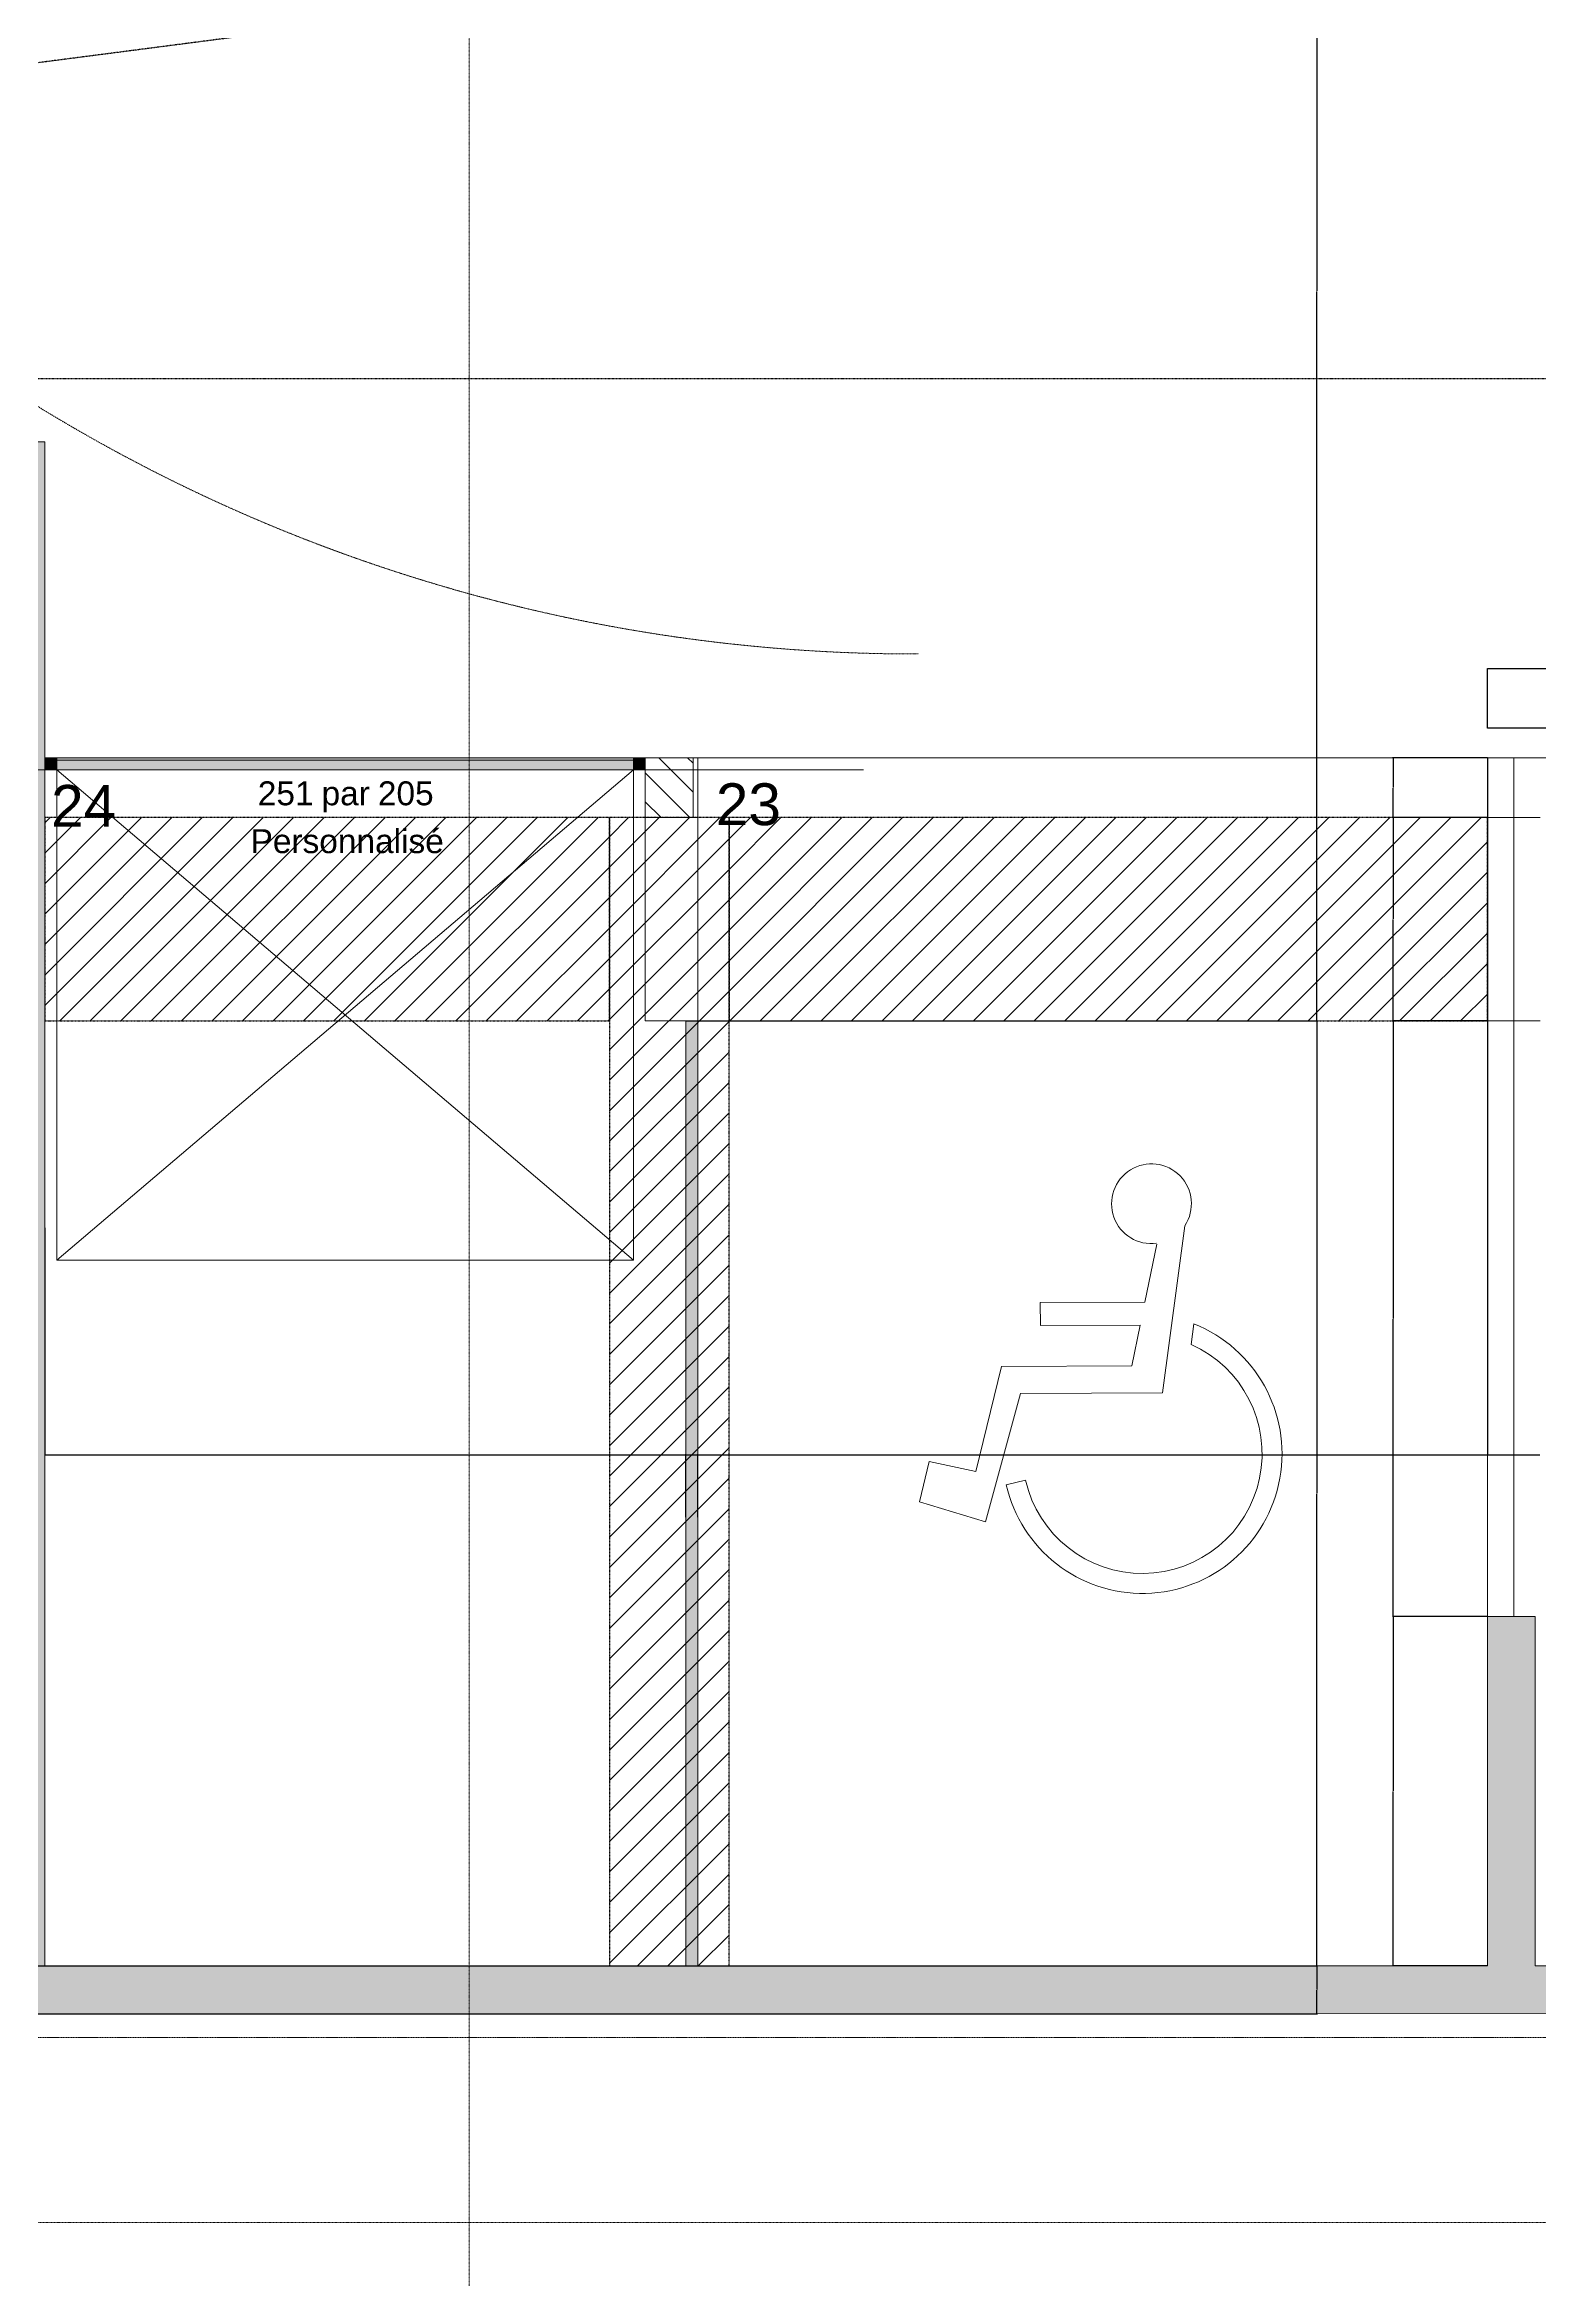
# Model space of a CAD drawing. Header units: centimetres. Extents: x 16433 to 114398, y -50094 to -12305.
# Drawn here: x 62257 to 62882, y -15379 to -14445 of the extents above; entities that cross this region are included whole.
import ezdxf
from ezdxf.enums import TextEntityAlignment as Align

# ---------------------------------------------------------------- set-up
doc = ezdxf.new("R2010")
doc.units = ezdxf.units.CM
doc.header["$LTSCALE"] = 0.5
for name, pattern in [('CACHE', [9.525, 6.35, -3.175]), ('Mixte 8_2 tirets', [0.695, 0.4, -0.065, 0.05, -0.065, 0.05, -0.065]), ('Pointillé 1', [0.09, 0.05, -0.04]), ('Pointillé 2', [0.165, 0.1, -0.065]), ('Pointillé 3', [0.25, 0.15, -0.1]), ('Points 2', [0.1, 0, -0.1])]:
    doc.linetypes.add(name, pattern=pattern)
doc.layers.get('0').update_dxf_attribs({"linetype": 'CONTINUOUS'})
doc.layers.add('01_sem', color=42, linetype='CONTINUOUS', lineweight=15)
for name, color, linetype in [('1  Hachures_coupées', 7, 'CONTINUOUS'), ('1  Hachures_recouvr', 7, 'CONTINUOUS'), ('1  MURS', 7, 'CONTINUOUS'), ('1  Portes', 7, 'CONTINUOUS'), ('1 Cloisons int', 7, 'CONTINUOUS'), ('1 Poutres', 7, 'CONTINUOUS'), ('6 COMPL 2D', 7, 'CONTINUOUS'), ('6 Compl 2D 2 Détails', 7, 'CONTINUOUS'), ('6 Traits de Coupes', 7, 'CONTINUOUS'), ('7 ABORDS', 7, 'CONTINUOUS'), ('8  TEXTES', 7, 'CONTINUOUS'), ('9  COTATIONS', 7, 'CONTINUOUS'), ('Marques de porte', 7, 'CONTINUOUS')]:
    doc.layers.add(name, color=color, linetype=linetype)
doc.styles.get("Standard").update_dxf_attribs({"font": 'arial.ttf'})
doc.styles.add('STYLE_GENERE_1', font='')
doc.styles.add('STYLE_GENERE_2', font='')
doc.styles.add('STYLE_GENERE_3', font='')
doc.styles.get('STYLE_GENERE_1').set_extended_font_data('Arial Occidental')
doc.styles.get('STYLE_GENERE_2').set_extended_font_data('Univers LT 57 Condensed')
doc.styles.get('STYLE_GENERE_3').set_extended_font_data('Arial Occidental')

# ---------------------------------------------------------------- blocks, each defined once
blk = doc.blocks.new('ARROWHEAD_7')
at = {"color": 0, "linetype": 'Continuous', "lineweight": 0}
for p, q in [((0, 0), (-1, 0)), ((-0.25, 0), (0.25, 0)), ((0, -0.25), (0, 0.25))]:
    blk.add_line(p, q, dxfattribs=at)
blk.add_circle((0, 0), 0.25, dxfattribs=at)
blk = doc.blocks.new('P_garage 1 12')
at = {"layer": '1  Hachures_coupées', "linetype": 'Continuous', "lineweight": 0}
for points in [[(-1.255, -0.05), (-1.205, -0.05), (-1.205, 0), (-1.255, 0)], [(1.205, 0), (-1.205, 0), (-1.205, -0.04), (1.205, -0.04)], [(1.255, 0), (1.205, 0), (1.205, -0.05), (1.255, -0.05)]]:
    blk.add_hatch(color=255, dxfattribs=at).paths.add_polyline_path(points, flags=0)
at = {"layer": '1  Portes', "color": 18, "linetype": 'CACHE', "lineweight": 0}
for p, q in [((-1.205, 0), (-1.205, 2.05)), ((-1.205, 2.05), (1.205, 2.05)), ((-1.205, 2.05), (1.205, 0)), ((-1.205, 0), (1.205, 2.05)), ((1.205, 2.05), (1.205, 0))]:
    blk.add_line(p, q, dxfattribs=at)
at = {"layer": '1  Portes', "color": 194, "linetype": 'Continuous', "lineweight": 0, "true_color": 0x50009f}
for p, q in [((-1.205, 0), (-1.255, 0)), ((-1.255, 0), (-1.255, -0.05)), ((-1.205, -0.05), (-1.205, 0)), ((1.255, 0), (1.205, 0)), ((1.205, 0), (1.205, -0.05)), ((1.255, -0.05), (1.255, 0)), ((-1.255, -0.05), (-1.205, -0.05)), ((1.205, -0.05), (1.255, -0.05))]:
    blk.add_line(p, q, dxfattribs=at)
at = {"layer": '1  Portes', "color": 104, "linetype": 'Continuous', "lineweight": 0, "true_color": 0x00a429}
for p, q in [((-1.255, 0), (-1.255, -0.05)), ((1.255, 0), (1.255, -0.05))]:
    blk.add_line(p, q, dxfattribs=at)
at = {"layer": '1  Portes', "color": 18, "linetype": 'Continuous', "lineweight": 0}
for p, q in [((1.205, 0), (-1.205, 0)), ((-1.205, 0), (-1.205, -0.04)), ((1.205, -0.04), (1.205, 0)), ((-1.205, -0.04), (1.205, -0.04))]:
    blk.add_line(p, q, dxfattribs=at)
blk = doc.blocks.new('Marque Fenêtre-Porte base')
at = {"layer": 'Marques de porte', "color": 18, "lineweight": 0, "style": 'STYLE_GENERE_1'}
for tag, p in [('AC_MarkerText_1', (0.395, 0.3786)), ('AC_WIDO_B_SIZE', (-0.1371, 0.1786)), ('AC_WIDO_A_SIZE', (0.3648, 0.1786)), ('GS_Separator', (0.1371, 0.1786))]:
    blk.add_attdef(tag, text='', height=0.1, rotation=180, dxfattribs=at).set_placement(p, align=Align.BOTTOM_LEFT)

msp = doc.modelspace()

# ---------------------------------------------------------------- hatches: boundary and pattern name
at = {"layer": '1  Hachures_coupées', "linetype": 'Continuous', "lineweight": 0, "true_color": 0x8080c0}
for points in [[(62075.399, -14630.637), (62237.399, -14630.637), (62257.399, -14610.637), (62055.399, -14610.637)], [(62237.399, -14630.637), (62237.399, -15247.642), (62257.399, -15247.642), (62257.399, -14610.637)], [(62860.399, -15101.636), (62860.399, -15247.639), (62880.399, -15247.639), (62880.399, -15101.636)], [(62257.399, -15247.642), (62237.399, -15247.642), (62237.399, -15267.642), (62257.399, -15267.642)], [(62860.399, -15247.639), (62257.399, -15247.642), (62257.399, -15267.642), (62860.399, -15267.639)], [(62880.399, -15247.639), (62860.399, -15247.639), (62860.399, -15267.639), (62880.399, -15267.639)], [(63400.042, -15247.636), (62880.399, -15247.639), (62880.399, -15267.639), (63400.929, -15267.636)]]:
    msp.add_hatch(color=163, dxfattribs=at).paths.add_polyline_path(points, flags=0)
at = {"layer": '1  Hachures_coupées', "linetype": 'Continuous'}
h = msp.add_hatch(dxfattribs=at)
h.set_pattern_fill('BRIQUE_CIMENT_0002', color=256, scale=100, style=0, pattern_type=2)
h.set_pattern_definition([(135, (60815.399, -15448.148), (6.010408, 6.010408), [])])
h.paths.add_polyline_path([(62528.399, -14767.643), (62528.399, -14742.643), (62508.399, -14742.643), (62508.399, -14767.643)], flags=0)
at = {"layer": '1  Hachures_coupées', "linetype": 'Continuous', "lineweight": 0}
msp.add_hatch(color=9, dxfattribs=at).paths.add_polyline_path([(62525.399, -14852.639), (62525.399, -15247.641), (62530.399, -15247.641), (62530.399, -14852.639)], flags=0)
at = {"layer": '1  Hachures_recouvr', "linetype": 'Continuous', "lineweight": 0}
msp.add_hatch(color=255, dxfattribs=at).paths.add_polyline_path([(62508.399, -14747.643), (62508.399, -14742.643), (62257.399, -14742.643), (62257.399, -14747.643)], flags=0)

# ---------------------------------------------------------------- linework, layer by layer
at = {"layer": '01_sem'}
msp.add_line((62055.399, -14747.643), (62599.656, -14747.643), dxfattribs=at)
at = {"layer": '1  Hachures_coupées', "linetype": 'Pointillé 1'}
for p, q in [((62257.399, -14767.643), (62257.399, -14852.639)), ((62493.399, -14767.643), (62257.399, -14767.643)), ((62493.399, -14767.643), (62493.399, -15247.641)), ((62543.399, -14767.643), (62493.399, -14767.643)), ((62493.399, -14852.639), (62493.399, -14767.643)), ((62543.399, -15247.641), (62543.399, -14767.643)), ((62860.399, -14767.643), (62543.399, -14767.643)), ((62543.399, -14767.643), (62543.399, -14852.639)), ((62860.399, -14852.639), (62860.399, -14767.643)), ((62257.399, -14852.639), (62493.399, -14852.639)), ((62543.399, -14852.639), (62860.399, -14852.639)), ((62493.399, -15247.641), (62543.399, -15247.641))]:
    msp.add_line(p, q, dxfattribs=at)
at = {"layer": '1  Hachures_coupées', "linetype": 'Continuous'}
for p, q in [((62257.399, -14769.824), (62259.58, -14767.643)), ((62257.399, -14782.551), (62272.307, -14767.643)), ((62257.399, -14795.279), (62285.035, -14767.643)), ((62257.399, -14808.007), (62297.763, -14767.643)), ((62257.399, -14820.735), (62310.491, -14767.643)), ((62257.399, -14833.463), (62323.219, -14767.643)), ((62257.399, -14846.191), (62335.947, -14767.643)), ((62263.679, -14852.639), (62348.675, -14767.643)), ((62276.407, -14852.639), (62361.403, -14767.643)), ((62289.135, -14852.639), (62374.131, -14767.643)), ((62301.863, -14852.639), (62386.859, -14767.643)), ((62314.59, -14852.639), (62399.587, -14767.643)), ((62327.318, -14852.639), (62412.315, -14767.643)), ((62340.046, -14852.639), (62425.043, -14767.643)), ((62352.774, -14852.639), (62437.77, -14767.643)), ((62365.502, -14852.639), (62450.498, -14767.643)), ((62378.23, -14852.639), (62463.226, -14767.643)), ((62390.958, -14852.639), (62475.954, -14767.643)), ((62403.686, -14852.639), (62488.682, -14767.643)), ((62493.399, -14775.654), (62501.41, -14767.643)), ((62493.399, -14788.382), (62514.138, -14767.643)), ((62493.399, -14801.11), (62526.866, -14767.643)), ((62493.399, -14813.838), (62539.594, -14767.643)), ((62543.399, -14776.566), (62552.322, -14767.643)), ((62543.399, -14789.294), (62565.05, -14767.643)), ((62543.399, -14802.022), (62577.778, -14767.643)), ((62543.399, -14814.75), (62590.506, -14767.643)), ((62543.399, -14827.478), (62603.233, -14767.643)), ((62543.399, -14840.206), (62615.961, -14767.643)), ((62543.693, -14852.639), (62628.689, -14767.643)), ((62556.421, -14852.639), (62641.417, -14767.643)), ((62569.149, -14852.639), (62654.145, -14767.643)), ((62581.877, -14852.639), (62666.873, -14767.643)), ((62594.605, -14852.639), (62679.601, -14767.643)), ((62607.333, -14852.639), (62692.329, -14767.643)), ((62620.061, -14852.639), (62705.057, -14767.643)), ((62632.788, -14852.639), (62717.785, -14767.643)), ((62645.516, -14852.639), (62730.513, -14767.643)), ((62658.244, -14852.639), (62743.241, -14767.643)), ((62670.972, -14852.639), (62755.969, -14767.643)), ((62683.7, -14852.639), (62768.696, -14767.643)), ((62696.428, -14852.639), (62781.424, -14767.643)), ((62709.156, -14852.639), (62794.152, -14767.643)), ((62721.884, -14852.639), (62806.88, -14767.643)), ((62734.612, -14852.639), (62819.608, -14767.643)), ((62747.34, -14852.639), (62832.336, -14767.643)), ((62760.068, -14852.639), (62845.064, -14767.643)), ((62772.796, -14852.639), (62857.792, -14767.643)), ((62416.414, -14852.639), (62493.399, -14775.654)), ((62493.399, -14826.566), (62543.399, -14776.566)), ((62785.524, -14852.639), (62860.399, -14777.764)), ((62429.142, -14852.639), (62493.399, -14788.382)), ((62493.399, -14839.294), (62543.399, -14789.294)), ((62798.251, -14852.639), (62860.399, -14790.492)), ((62441.87, -14852.639), (62493.399, -14801.11)), ((62493.399, -14852.022), (62543.399, -14802.022)), ((62810.979, -14852.639), (62860.399, -14803.22)), ((62454.598, -14852.639), (62493.399, -14813.838)), ((62493.399, -14864.75), (62543.399, -14814.75)), ((62823.707, -14852.639), (62860.399, -14815.948)), ((62467.326, -14852.639), (62493.399, -14826.566)), ((62493.399, -14877.478), (62543.399, -14827.478)), ((62836.435, -14852.639), (62860.399, -14828.676)), ((62480.053, -14852.639), (62493.399, -14839.294)), ((62493.399, -14890.206), (62543.399, -14840.206)), ((62849.163, -14852.639), (62860.399, -14841.404)), ((62492.781, -14852.639), (62493.399, -14852.022)), ((62493.399, -14902.934), (62543.399, -14852.934)), ((62493.399, -14915.662), (62543.399, -14865.662)), ((62493.399, -14928.389), (62543.399, -14878.389)), ((62493.399, -14941.117), (62543.399, -14891.117)), ((62493.399, -14953.845), (62543.399, -14903.845)), ((62493.399, -14966.573), (62543.399, -14916.573)), ((62493.399, -14979.301), (62543.399, -14929.301)), ((62493.399, -14992.029), (62543.399, -14942.029)), ((62493.399, -15004.757), (62543.399, -14954.757)), ((62493.399, -15017.485), (62543.399, -14967.485)), ((62493.399, -15030.213), (62543.399, -14980.213)), ((62493.399, -15042.941), (62543.399, -14992.941)), ((62493.399, -15055.669), (62543.399, -15005.669)), ((62493.399, -15068.397), (62543.399, -15018.397)), ((62493.399, -15081.125), (62543.399, -15031.125)), ((62493.399, -15093.852), (62543.399, -15043.852)), ((62493.399, -15106.58), (62543.399, -15056.58)), ((62493.399, -15119.308), (62543.399, -15069.308)), ((62493.399, -15132.036), (62543.399, -15082.036)), ((62493.399, -15144.764), (62543.399, -15094.764)), ((62493.399, -15157.492), (62543.399, -15107.492)), ((62493.399, -15170.22), (62543.399, -15120.22)), ((62493.399, -15182.948), (62543.399, -15132.948)), ((62493.399, -15195.676), (62543.399, -15145.676)), ((62493.399, -15208.404), (62543.399, -15158.404)), ((62493.399, -15221.132), (62543.399, -15171.132)), ((62493.399, -15233.86), (62543.399, -15183.86)), ((62493.399, -15246.588), (62543.399, -15196.588)), ((62505.073, -15247.641), (62543.399, -15209.315)), ((62517.801, -15247.641), (62543.399, -15222.043)), ((62530.529, -15247.641), (62543.399, -15234.771)), ((62543.257, -15247.641), (62543.399, -15247.499))]:
    msp.add_line(p, q, dxfattribs=at)
at = {"layer": '1  MURS', "color": 5, "linetype": 'Continuous', "lineweight": 0}
for p, q in [((62257.399, -14610.637), (62055.399, -14610.637)), ((62257.399, -15247.642), (62257.399, -14610.637)), ((62528.399, -14742.643), (62508.399, -14742.643)), ((62508.399, -14742.643), (62508.399, -14767.643)), ((62528.399, -14767.643), (62528.399, -14742.643)), ((62508.399, -14767.643), (62528.399, -14767.643)), ((62860.399, -15101.636), (62860.399, -15247.639)), ((62880.399, -15101.636), (62860.399, -15101.636)), ((62880.399, -15247.639), (62880.399, -15101.636)), ((62860.399, -15247.639), (62257.399, -15247.642)), ((63400.042, -15247.636), (62880.399, -15247.639)), ((60898.537, -15267.649), (63400.929, -15267.636))]:
    msp.add_line(p, q, dxfattribs=at)
at = {"layer": '1 Cloisons int', "color": 104, "linetype": 'Continuous', "lineweight": 0, "true_color": 0x00a429}
for p, q in [((62257.399, -14747.643), (62257.399, -14742.643)), ((62508.399, -14747.643), (62508.399, -14742.643)), ((62525.399, -14852.639), (62525.399, -15247.641)), ((62530.399, -14852.639), (62525.399, -14852.639)), ((62530.399, -15247.641), (62530.399, -14852.639)), ((62525.399, -15247.641), (62530.399, -15247.641))]:
    msp.add_line(p, q, dxfattribs=at)
at = {"layer": '1 Poutres', "color": 5, "linetype": 'Continuous', "lineweight": 0}
for p, q in [((62508.399, -14767.643), (62508.399, -14852.639)), ((62530.399, -14767.643), (62508.399, -14767.643)), ((62530.399, -14852.639), (62530.399, -14767.643)), ((62860.399, -14767.643), (62860.399, -14852.639)), ((62882.399, -14767.643), (62860.399, -14767.643)), ((62508.399, -14852.639), (62530.399, -14852.639)), ((62860.399, -14852.639), (62882.399, -14852.639))]:
    msp.add_line(p, q, dxfattribs=at)
at = {"layer": '6 COMPL 2D', "linetype": 'Pointillé 2'}
for p, q in [((63143.215, -14336.804), (61237.668, -14584.053)), ((61237.668, -14584.053), (63143.215, -14584.053))]:
    msp.add_line(p, q, dxfattribs=at)
at = {"layer": '6 COMPL 2D', "linetype": 'Continuous'}
for p, q in [((62860.399, -14705.294), (62885.399, -14705.294)), ((62860.399, -14730.294), (62860.399, -14705.294)), ((62885.399, -14730.294), (62860.399, -14730.294))]:
    msp.add_line(p, q, dxfattribs=at)
at = {"layer": '6 COMPL 2D', "color": 18, "linetype": 'Continuous', "lineweight": 0}
msp.add_line((62860.399, -15247.628), (62860.399, -14742.643), dxfattribs=at)
at = {"layer": '6 COMPL 2D', "color": 194, "linetype": 'Pointillé 3', "lineweight": 0, "true_color": 0x50009f}
for centre, start, end in [((61585.415, -13967.894), 269.848894, 0), ((62620.721, -13999.245), 180, 270.151106)]:
    msp.add_arc(centre, 700, start, end, dxfattribs=at)
at = {"layer": '6 Compl 2D 2 Détails', "color": 18, "linetype": 'Continuous', "lineweight": 0}
for p, q in [((63377.648, -14742.643), (62257.399, -14742.643)), ((62530.399, -15247.628), (62530.399, -14742.643)), ((62871.399, -15101.636), (62871.399, -14742.643))]:
    msp.add_line(p, q, dxfattribs=at)
at = {"layer": '6 Compl 2D 2 Détails', "color": 251, "linetype": 'Continuous', "lineweight": 0, "true_color": 0x646464}
for p, q in [((62733.901, -14938.257), (62724.547, -15008.136)), ((62717.226, -14970.214), (62722.171, -14946.007)), ((62673.495, -14970.394), (62717.226, -14970.214)), ((62673.535, -14979.959), (62673.495, -14970.394)), ((62715.27, -14979.788), (62673.535, -14979.959)), ((62711.776, -14996.89), (62715.27, -14979.788)), ((62737.645, -14979.309), (62736.499, -14987.871)), ((62646.551, -15041.012), (62657.346, -14997.114)), ((62657.346, -14997.114), (62711.776, -14996.89)), ((62665.168, -15008.38), (62650.544, -15062.105)), ((62724.547, -15008.136), (62665.168, -15008.38)), ((62622.941, -15053.745), (62627.113, -15036.781)), ((62627.113, -15036.781), (62646.551, -15041.012)), ((62659.238, -15046.516), (62667.371, -15044.67)), ((62650.544, -15062.105), (62622.941, -15053.745))]:
    msp.add_line(p, q, dxfattribs=at)
at = {"layer": '6 Compl 2D 2 Détails', "color": 251, "linetype": 'Continuous', "lineweight": 0, "true_color": 0x646464, "extrusion": (0, 0, -1)}
for centre, major_axis, start_param, end_param in [((62719.981, -14929.069), (-16.68, 0), 4.5838012, 10.0082015), ((62716.168, -15033.591), (58.379, 0), -1.1940601, 2.9183244), ((62716.168, -15033.591), (-50.039, 0), 1.989195, 6.0599171)]:
    msp.add_ellipse(centre, major_axis=major_axis, ratio=0.9999331, start_param=start_param, end_param=end_param, dxfattribs=at)
at = {"layer": '6 Traits de Coupes', "color": 142, "linetype": 'Points 2', "lineweight": 0, "true_color": 0x009de0}
for p, q in [((62434.785, -12882.714), (62434.785, -15468.794)), ((60776.759, -15354.878), (63504.265, -15354.878))]:
    msp.add_line(p, q, dxfattribs=at)
at = {"layer": '7 ABORDS', "color": 30, "linetype": 'Mixte 8_2 tirets', "lineweight": 0, "true_color": 0xf5970a}
msp.add_line((63429.421, -15277.639), (60358.233, -15277.639), dxfattribs=at)
at = {"layer": '9  COTATIONS', "color": 7, "linetype": 'Continuous'}
for p, q in [((62789.125, -14242.734), (62789.125, -14547.499)), ((62789.125, -14852.544), (62789.125, -14547.779)), ((62860.399, -14742.643), (62820.779, -14742.643)), ((62820.959, -14742.738), (62820.959, -14755.003)), ((62860.399, -14742.643), (62860.399, -15034.169)), ((62860.399, -14742.643), (62860.399, -15034.169)), ((62820.959, -14767.548), (62820.959, -14755.283)), ((62860.399, -14767.643), (62820.779, -14767.643)), ((62860.399, -14767.643), (62820.779, -14767.643)), ((62820.959, -14767.738), (62820.959, -14810.001)), ((62820.959, -14852.544), (62820.959, -14810.281)), ((62525.399, -14852.639), (62789.305, -14852.639)), ((62525.399, -14852.639), (62789.305, -14852.639)), ((62789.125, -14852.734), (62789.125, -15050.001)), ((62860.399, -14852.639), (62820.779, -14852.639)), ((62860.399, -14852.639), (62820.779, -14852.639)), ((62820.959, -14852.734), (62820.959, -14976.998)), ((62257.399, -14939.139), (62257.399, -15034.169)), ((62257.399, -14939.139), (62257.399, -15034.169)), ((62820.959, -15101.541), (62820.959, -14977.278)), ((62257.494, -15033.989), (62525.304, -15033.989)), ((62525.399, -15060.14), (62525.399, -15033.809)), ((62525.399, -15060.14), (62525.399, -15033.809)), ((62525.494, -15033.989), (62530.304, -15033.989)), ((62530.399, -15060.14), (62530.399, -15033.809)), ((62530.399, -15060.14), (62530.399, -15033.809)), ((62530.494, -15033.989), (62860.304, -15033.989)), ((62860.494, -15033.989), (62882.304, -15033.989)), ((62789.125, -15247.547), (62789.125, -15050.281)), ((62860.399, -15101.636), (62820.779, -15101.636)), ((62860.399, -15101.636), (62820.779, -15101.636)), ((62820.959, -15101.731), (62820.959, -15174.498)), ((62820.959, -15247.544), (62820.959, -15174.778)), ((62152.243, -15247.642), (62789.305, -15247.642)), ((62152.243, -15247.642), (62789.305, -15247.642)), ((62789.125, -15247.737), (62789.125, -15257.502)), ((62860.399, -15247.639), (62820.779, -15247.639)), ((62789.125, -15267.547), (62789.125, -15257.782)), ((62152.243, -15267.642), (62789.305, -15267.642))]:
    msp.add_line(p, q, dxfattribs=at)

# ---------------------------------------------------------------- block references
at = {"layer": '1  Portes', "color": 135, "linetype": 'Continuous', "lineweight": 0, "xscale": -100, "yscale": 100, "zscale": 100, "rotation": 180}
msp.add_blockref('P_garage 1 12', (62382.899, -14747.643), dxfattribs=at)
at = {"layer": '9  COTATIONS', "color": 7, "linetype": 'Continuous', "xscale": 0.095, "yscale": 0.095, "zscale": 0.095}
for p, rotation in [((62820.959, -14742.643), 90), ((62820.959, -14767.643), 270), ((62820.959, -14767.643), 90), ((62789.125, -14852.639), 270), ((62820.959, -14852.639), 270), ((62789.125, -14852.639), 90), ((62820.959, -14852.639), 90), ((62257.399, -15033.989), 180), ((62525.399, -15033.989), 180), ((62530.399, -15033.989), 180), ((62860.399, -15033.989), 180), ((62820.959, -15101.636), 270), ((62820.959, -15101.636), 90), ((62789.125, -15247.642), 270), ((62789.125, -15247.642), 90), ((62820.959, -15247.639), 270), ((62789.125, -15267.642), 270)]:
    msp.add_blockref('ARROWHEAD_7', p, dxfattribs=dict(at, rotation=rotation))
for p in [(62257.399, -15033.989), (62525.399, -15033.989), (62530.399, -15033.989), (62860.399, -15033.989)]:
    msp.add_blockref('ARROWHEAD_7', p, dxfattribs=at)
at = {"layer": 'Marques de porte', "color": 18, "lineweight": 0, "xscale": 100, "yscale": 100, "zscale": 100, "rotation": 180}
msp.add_blockref('Marque Fenêtre-Porte base', (62382.899, -14747.643), dxfattribs=at).add_auto_attribs({'AC_MarkerText_1': 'Personnalisé', 'GS_Separator': ' par', 'AC_WIDO_A_SIZE': '251', 'AC_WIDO_B_SIZE': '205'})

# ---------------------------------------------------------------- texts
at = {"layer": '8  TEXTES'}
for s, p in [('24', (62260.025, -14771.512)), ('23', (62537.884, -14770.816))]:
    msp.add_text(s, height=17.5, dxfattribs=at).set_placement(p)
at = {"layer": '9  COTATIONS', "color": 194, "linetype": 'Continuous', "true_color": 0x50009f, "char_height": 0.1, "attachment_point": 5}
for s, insert, style in [('\\A1;61000', (62789.125, -14547.639), 'STYLE_GENERE_3'), ('\\A1;2500', (62820.959, -14755.143), 'STYLE_GENERE_3'), ('\\A1;8500', (62820.959, -14810.141), 'STYLE_GENERE_3'), ('\\A1;24900', (62820.959, -14977.138), 'STYLE_GENERE_3'), ('\\A1;26800', (62391.399, -15033.849), 'STYLE_GENERE_2'), ('\\A1;500', (62527.899, -15033.849), 'STYLE_GENERE_2'), ('\\A1;33000', (62695.399, -15033.849), 'STYLE_GENERE_2'), ('\\A1;2200', (62871.399, -15033.849), 'STYLE_GENERE_2'), ('\\A1;39500', (62789.125, -15050.141), 'STYLE_GENERE_3'), ('\\A1;14600', (62820.959, -15174.638), 'STYLE_GENERE_3'), ('\\A1;2000', (62789.125, -15257.642), 'STYLE_GENERE_3')]:
    msp.add_mtext(s, dxfattribs=dict(at, insert=insert, style=style))

doc.saveas('drawing.dxf')
